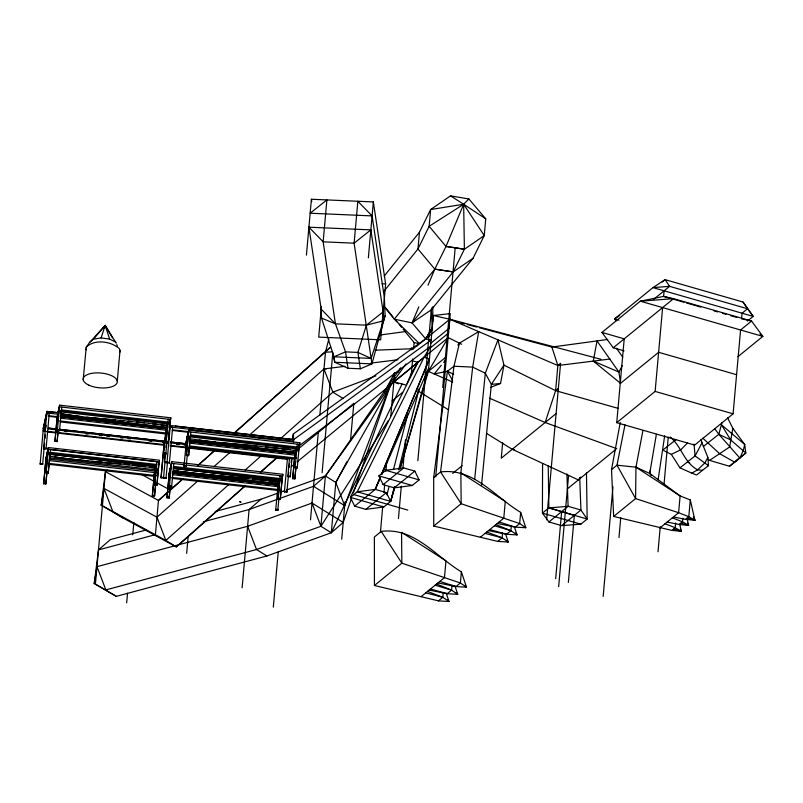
<?xml version="1.0" encoding="UTF-8"?>
<svg xmlns="http://www.w3.org/2000/svg" width="803" height="803" viewBox="0 0 803 803"><rect width="100%" height="100%" fill="white"/><g stroke="black" fill="none" stroke-linecap="round" stroke-linejoin="round"><path stroke-width="1.2" d="M432.787 321.662L432.807 306.726M542.577 463.502L542.416 513.147L548.921 521.96L561.729 525.634L580.85 524.178L587.154 519.049L586.471 472.937M642.922 430.549L635.956 467.205L635.595 498.593L613.653 516.449L611.525 469.645L620.277 422.418M43.412 427.517L43.282 428.983L46.955 411.437L58.177 412.712L46.955 411.437L43.412 427.517L40.15 464.094L42.629 464.345L42.76 463.753L40.28 463.492L40.15 464.094M432.064 307.489L431.321 309.817L432.245 327.805L426.202 338.414L432.094 329.481L425.66 338.866L293.466 433.851L293.547 441.048L170.166 427.055L170.316 425.5L293.667 439.592L431.141 340.101L425.66 338.866L412.049 322.876L394.273 319.172L384.185 306.495M435.718 476.862L449.79 319.223L433.339 315.509L428.35 371.398L400.075 468.892M43.914 427.286L43.452 430.87L46.684 413.595M43.543 448.706L43.683 448.084L46.152 448.365L46.022 448.987L43.543 448.706L46.815 412.963L58.037 414.207M42.619 464.375L44.597 443.206M45.028 438.378L45.349 434.754M46.022 448.987L49.294 413.244L46.825 412.933M46.905 473.178L45.811 484.028L43.653 483.777L45.671 461.143L48.28 449.299L159.114 461.906L156.886 485.474L154.728 485.233L156.495 465.389L47.829 453.022L45.62 463.01M43.653 483.777L45.871 460.219M46.213 456.967L46.293 458.784M46.504 455.672L46.574 457.479M46.855 454.096L47.497 452.3M50.448 449.55L48.22 473.118L46.052 472.867L48.08 450.232M48.29 447.552L45.51 461.183L48.29 447.552L159.526 460.209L158.572 464.395L158.994 462.638M46.052 472.867L48.28 449.299M45.811 484.028L46.805 472.867M48.22 473.118L49.987 453.273M58.318 429.535L57.113 441.62L54.955 441.379L56.973 418.744L59.593 406.9L57.364 430.468L59.522 430.709L59.733 429.786L57.565 429.535L57.364 430.468M54.955 441.379L57.184 417.811M58.187 411.578L58.258 413.404M58.92 409.259L59.061 407.583M59.603 405.154L56.812 418.775L59.603 405.154L170.838 417.801L169.875 421.987L170.045 420.2M57.113 441.62L58.117 430.458M59.522 430.709L61.751 407.141M83.201 379.689L86.242 347.026C94.754 339.007 110.694 341.155 119.145 348.462A17.124 7.428 5.1 0 1 119.727 352.346M95.477 583.44L105.454 471.662L107.281 470.076M117.268 381.164L120.018 350.429M126.673 602.812L127.526 593.226M132.736 534.848L133.84 522.552M155.682 484.299L154.477 496.384L152.319 496.144L154.337 473.499L156.013 465.901M152.319 496.144L154.547 472.576L49.274 460.601M154.728 485.233L156.946 461.665M154.588 495.19L155.541 484.47M156.886 485.474L158.914 462.839M155.471 533.985L158.462 500.45L167.797 492.169M161.172 477.243L166.111 477.835L165.97 478.458L161.042 477.845L164.173 442.724L165.759 435.577M163.621 453.735L163.832 452.802L165.99 453.053L165.789 453.986L163.621 453.735L165.85 430.167L60.586 418.192M170.417 419.507L168.198 443.065L166.03 442.824L167.807 422.98L59.131 410.624L56.933 420.601L59.091 420.852M166.914 462.739L164.434 462.458L165.298 452.792M166.03 442.824L168.259 419.256M164.434 462.458L165.328 453.374M165.87 447.331L166.091 444.912M165.057 461.795L163.501 478.176M165.478 457.007L165.809 453.334M165.789 453.986L166.873 443.136M168.198 443.065L170.276 420.34M167.034 462.167L170.316 425.5M165.97 478.458L167.516 462.126M167.044 462.116L166.904 462.789L169.373 463.07L172.645 427.337L170.176 427.015M170.366 486.016L169.162 498.111L167.004 497.86L169.021 475.225L171.631 463.391M167.004 497.86L169.222 474.302M169.704 471.431L170.477 468.109M169.413 486.949L169.614 486.026L171.782 486.267L171.571 487.2L169.413 486.949L171.651 461.645L282.877 474.292L281.522 481.941M169.162 498.111L170.156 486.949M171.571 487.2L173.799 463.632M183.997 466.322L184.198 465.389L186.366 465.64L186.155 466.563L183.997 466.322L186.226 442.754M187.32 438.237L186.928 440.014M187.049 438.308L187.47 436.561M187.199 436.631L187.852 434.835M188.103 432.526L188.203 434.232M190.793 432.084L188.564 455.652L186.406 455.411L188.424 432.767M188.645 430.097L185.854 443.718L188.645 430.097L299.88 442.744L299.188 446.849M186.406 455.411L188.635 431.843L186.015 443.678M186.155 466.563L187.36 454.478M188.564 455.652L190.341 435.808L299.007 448.174L298.274 451.497M186.667 553.347L188.163 536.585L245.076 486.046M240.318 501.624L239.485 501.755M242.125 587.776L249.101 509.524L260.995 499.215L277.396 493.303M275.67 510.226L275.871 509.293L278.039 509.544L277.838 510.467L275.67 510.226L277.898 486.658L279.374 479.983M282.465 475.998L280.237 499.556L278.079 499.315L279.846 479.471M278.079 499.315L280.307 475.747L280.096 476.681M277.838 510.467L278.892 498.553M281.682 478.558L281.512 480.335L282.194 478.397M280.237 499.556L282.174 477.855M273.311 607.138L278.25 551.802M284.392 491.928L284.533 491.306L287.002 491.587L286.872 492.209L284.392 491.928L287.444 458.674L287.303 459.306L188.835 448.104M306.415 255.133L311.403 199.244L373.345 201.934L385.631 283.931L380.642 339.82L318.701 337.119L321.401 306.846M287.795 476.54L287.926 475.918L290.405 476.199L290.264 476.821L287.795 476.54L289.552 457.79M286.872 492.209L288.729 472.254M289.16 467.416L289.481 463.793M292.914 440.054L293.466 433.851L292.302 439.111M290.264 476.821L292.021 458.031M293.406 442.242L293.667 439.592L175.215 426.082M295.916 468.079L294.831 478.919L292.663 478.678L294.44 458.834L297.05 447L190.542 434.885L189.849 438.026M292.663 478.678L294.892 455.11L189.628 443.136M295.072 467.768L295.283 466.834L297.441 467.085L297.24 468.008L295.072 467.768L297.301 444.2M294.831 478.919L295.785 468.199M298.284 450.945L298.214 449.128M298.836 447.462L298.314 450.834M297.24 468.008L299.459 444.45M310.51 519.842L318.289 432.616M319.855 415.131L325.476 352.166L328.849 339.017M322.113 472.686L332.803 352.858M351.302 498.894L343.202 522.432L331.308 532.75L320.909 526.296L325.396 475.988L400.687 367.915L398.218 372.281M146.517 529.9L110.362 539.596L98.468 549.914L94.272 583.48L116.274 596.358L266.907 555.967L331.308 532.75L335.795 482.442L346.976 461.635M341.707 539.204L345.029 501.925M350.489 440.737L353.832 403.277M368.356 257.823L373.345 201.934M380.431 532.208L382.75 506.191M383.964 492.56L384.637 485.122M385.852 471.491L386.735 461.584M390.83 415.733L394.052 379.628M418.825 306.866L412.049 322.876L431.321 309.817L473.057 258.255L484.249 235.59L485.745 218.817L468.872 198.953L450.513 195.862L430.649 209.533L419.457 232.208L417.961 248.97L383.473 291.87M398.429 518.597L401.329 486.106M402.885 468.611L405.455 439.863M411.196 375.513L412.682 358.931M375.121 350.208L413.595 348.683L414.137 342.54L403.136 329.2M298.666 446.227L430.599 346.254L424.014 357.305M417.851 460.721L431.321 309.817M442.734 387.437L455.201 247.715L445.996 246.461L429.153 226.305L430.649 209.533L463.662 204.243L468.872 198.953M448.967 328.447L450.302 313.622L433.339 315.509M437.966 582.908L455.984 586.571L466.523 587.184L461.364 571.826C435.477 556.308 414.458 527.089 381.234 531.415L374.379 536.996L374.429 585.497L438.428 600.865L442.814 597.291L443.256 592.323M429.193 590.054L447.201 593.718L451.587 590.145L452.039 585.176M461.364 571.826L460.37 582.998L455.984 586.571L439.813 581.412M502.658 442.654L501.263 458.222L556.108 413.585M433.74 526.045L461.163 503.732L460.862 472.877L472.666 367.112L478.698 331.609L459.406 343.162L453.986 366.238L447.401 371.247L433.69 477.544L433.74 526.045L497.74 541.413L502.126 537.839L502.568 532.881M488.505 530.612L506.512 534.276L510.899 530.703L511.34 525.734M433.69 477.544L440.546 471.963C473.77 467.637 494.789 496.856 520.675 512.384L519.671 523.556L515.285 527.129L497.278 523.466M616.744 448.656L545.137 422.508L555.616 390.659L557.854 365.516L551.872 347.057L479.301 327.744M546.632 519.782L560.594 363.277L557.854 365.516L449.79 319.223L420.039 343.443M555.686 578.642L561.668 511.581L548.861 507.897L542.416 513.147L580.85 524.178M558.657 586.652L568.574 475.476M568.363 582.436L574.346 515.365L561.668 511.581M615.991 320.788L614.576 318.871L652.969 287.615L665.105 279.645L743.066 302.038L747.553 308.753L742.072 313.22L741.57 318.801L751.548 321.049L740.577 329.983L733.089 413.816L694.705 445.073L616.734 422.669L624.222 338.836L601.949 332.432L640.332 301.185L663.609 296.407L673.576 298.656L751.548 321.049L762.85 336.387L737.897 356.693M603.163 596.418L612.95 486.728M618.983 537.538L620.749 517.734M616.734 422.669L655.128 391.422L662.616 307.589M664.111 290.816L663.609 296.407L683.995 302.269M651.113 475.476L649.717 473.439L649.938 470.959M658.008 551.771L660.237 526.838M664.021 484.46L668.247 437.093M675.644 522.954L675.223 527.742L671.93 530.422L613.653 516.449M682.821 518.226L682.5 521.82L679.208 524.5L667.112 522.08M611.525 469.645L617.005 465.188L635.956 467.205L680.111 495.943L690.289 499.928L688.793 516.69L685.511 519.37L673.416 516.951M481.529 485.203L491.366 384.376L503.943 365.154L497.97 339.86L485.303 373.244L474.703 479.05M727.538 417.711L732.828 428.32L729.646 447L709.571 460.38L707.624 459.025M188.163 536.585L176.269 546.893L123.26 518.106L101.258 505.228L105.454 471.662L158.462 500.45L168.53 491.717M291.128 462.428L291.619 458.714M658.119 479.742L664.683 435.728M228.383 484.932L165.87 540.439L101.258 505.228L103.958 488.425L156.966 517.212L165.87 540.439L176.269 546.893L244.373 486.417M116.274 596.358L94.272 583.48L96.972 566.677L247.605 526.296L312.006 503.069L343.202 522.432M659.835 528.003L678.615 512.716L680.111 495.943L649.717 473.439L656.382 434.282M620.067 382.921L593.317 361.099L597.01 340.924L618.942 372.08L620.568 383.222M490.593 387.357L500.55 383.463L503.943 365.154L555.616 390.659L618.18 408.376M625.005 424.747L617.005 465.188L635.595 498.593L678.615 512.716L688.793 516.69L694.926 520.264L690.289 499.928M722.017 422.378L718.846 434.303L703.308 446.528M44.195 426.032L46.935 413.625M44.998 431.05L46.253 425.369M49.294 413.244L48.481 413.796M48.933 416.366L49.063 415.743L57.796 416.727M58.639 411.678L58.81 409.891M59.141 409.389L59.312 407.613M49.505 455.492L50.198 452.34L156.705 464.455L154.086 476.299L48.822 464.325M60.566 414.197L61.299 410.865M91.903 461.364L120.892 463.943M103.065 462.287L101.489 462.247M112.922 419.748L123.923 420.752M114.287 419.869L115.652 419.989M165.649 431.101L167.325 423.492M158.492 464.917L159.124 461.855M157.679 470.066L158.171 467.848M165.85 436.641L163.953 445.223L57.997 433.168M169.875 421.987L170.437 419.447M169.794 422.519L170.838 417.801M168.991 427.668L169.965 423.231M161.042 477.845L164.314 442.102L48.391 428.922M169.373 463.07L169.513 462.448L164.575 461.835M171.651 461.645L168.861 475.266L171.501 463.321L183.857 464.726M171.18 467.115L168.981 477.092L171.139 477.343M185.975 445.545L188.173 435.567M282.265 476.922L282.475 475.938M282.345 476.721L282.877 474.292M294.691 456.044L296.367 448.435M298.816 447.562L298.686 449.138M299.258 445.374L299.88 442.744M394.343 486.819L390.659 501.393L383.804 506.974L365.807 509.353L354.665 506.151L350.389 497.378L417.982 362.223L412.491 360.979M398.649 469.815L419.246 388.451M386.926 494.879L389.114 486.417M393.48 469.494L407.854 413.866M371.116 358.409L357.917 352.407L345.521 351.865L333.958 356.793L371.116 358.409L383.493 320.798L383.131 311.875L370.845 229.879L308.904 227.189L321.2 309.175L321.551 318.098L333.958 356.793L334.781 362.263L371.94 363.879L354.113 243.179L357.857 201.262L372.09 215.907L384.386 297.903L385.099 315.75L371.94 363.879L360.366 368.798L347.98 368.266L334.781 362.263L332.512 352.658M394.765 486.989L390.659 501.393L357.245 491.797L350.389 497.378L383.804 506.974M399.894 468.992L428.631 368.186L381.786 474.543M394.845 486.949L390.659 501.393L386.373 492.61L375.232 489.418L357.245 491.797L424.084 357.245L429.444 359.102L381.475 474.422L429.495 358.55M385.099 315.75L383.493 320.798L366.399 325.175L335.433 323.82L321.551 318.098M86.182 347.428L89.655 342.229L93.469 339.127L101.108 337.922L105.153 325.416L116.244 343.192M104.36 327.785L105.153 325.416L112.44 337.752M353.33 493.002L391.001 383.513M393.43 376.456L394.644 372.923L384.055 392.637M101.258 505.228L102.523 501.765M94.272 583.48L95.125 581.171M279.544 498.553L313.501 486.307L344.698 505.669L390.268 384.567M393.329 376.416L394.644 372.923M380.04 477.835L375.232 489.418L354.665 506.151M380.03 477.885L375.232 489.418L380.271 477.976M428.019 285.145L434.804 269.135L445.996 246.461L463.662 204.243L450.513 195.862M407.001 383.583L411.397 373.275L417.982 362.223M331.308 532.75L402.052 383.995M412.049 322.876L453.193 271.926L464.385 249.261L463.662 204.243L429.153 226.305L417.961 248.97L434.804 269.135L453.193 271.926L473.057 258.255M622.184 365.626L618.942 372.08L593.317 361.099M701.069 439.311L702.013 442.814L695.087 455.943L679.99 467.828L671.338 454.368L662.786 450.071L676.096 439.602M702.013 442.814L707.875 457.489L704.934 462.819L697.677 469.825L691.805 473.148L679.99 467.828M344.698 505.669L335.795 482.442L395.126 377.731M461.635 344.256L448.194 337.621L428.35 371.398L452.651 382.037M425.66 338.866L432.245 327.805M96.972 566.677L105.876 589.904L256.508 549.513L320.909 526.296L388.08 420.913M103.045 328.507L105.153 325.416L105.986 327.785M406.007 363.92L325.396 475.988L313.501 486.307M384.185 276.081L419.457 232.208M580.71 477.022L578.351 479.913L512.234 449.299L486.738 433.51M441.279 365.295L434.192 373.957L447.401 371.247L453.725 374.308M443.647 362.404L445.223 360.487M457.83 345.089L459.406 343.162M93.469 339.127L105.153 325.416L109.65 339.077L115.833 342.148M105.153 325.416L89.735 342.419M687.519 442.975L680.814 449.78L671.338 454.368M234.034 433.349L330.605 347.297M170.356 490.131L181.558 480.124M198.361 465.108L214.23 450.925M233.844 433.409L329.993 347.488M169.664 490.503L182.723 478.909M197.648 465.66L214.441 450.744M156.966 517.212L198.02 480.766M213.879 466.684L229.738 452.601M249.331 435.206L323.98 368.928L344.939 366.329M245.176 470.026L261.035 455.943M280.628 438.548L332.874 392.155L375.844 375.934M260.242 472.335L277.035 457.429M260.935 471.963L277.728 457.058M709.571 460.38L729.505 466.262L745.806 453.012L744.712 444.511L732.828 428.32M740.687 457.037L734.695 462.177L719.608 453.695L702.796 438.167M291.439 466.593L294.32 464.214M297.2 461.835L424.084 357.245M297.873 449.248L353.039 404.029M417.038 345.882L418.764 344.477M430.87 343.172L448.997 328.427M430.458 347.789L448.596 333.024M398.439 383.864L393.851 381.867L448.194 337.621M392.155 400.868L402.634 392.336M424.897 374.208L446.448 356.673M378.845 475.878L385.701 470.297L403.688 467.918L414.83 471.11L419.106 479.893L412.25 485.474L394.263 487.853L383.121 484.651L378.845 475.878L412.25 485.474M383.121 484.651L403.688 467.918M365.807 509.353L386.373 492.61M394.263 487.853L414.83 471.11M662.224 281.983L665.105 279.645L669.592 286.35L747.553 308.753L753.204 316.412L747.452 321.1M653.552 299.409L669.592 286.35L652.969 287.615L753.204 316.412L743.066 302.038M452.691 473.389L462.147 465.69M555.616 390.659L558.356 388.431M601.949 332.432L613.251 347.769L673.576 298.656L640.332 301.185L762.85 336.387L759.949 333.988M620.227 383.553L658.621 352.296L736.582 374.7M374.429 585.497L401.851 563.174L401.55 532.319L445.966 560.845L444.471 577.618L421.043 596.689M480.355 537.237L503.782 518.176L505.278 501.403L460.862 472.877M567.39 488.836L615.781 449.439M548.921 521.96L568.112 506.332L566.898 473.9M561.729 525.634L580.93 510.015L579.706 477.584M370.845 229.879L354.113 243.179L323.147 241.833L308.904 227.189M383.131 311.875L366.399 325.175L357.917 352.407L360.366 368.798M707.875 457.489L708.457 465.65L696.592 474.985L691.805 473.148M729.505 466.262L745.806 453.012L730.65 439.903L718.846 434.303L714.75 428.762M411.608 349.777L417.62 345.28M445.996 246.461L464.385 249.261L484.249 235.59L463.662 204.243L485.745 218.817M619.635 315.549L614.576 318.871L619.033 320.146M280.899 492.038L284.413 490.763M286.761 489.92L325.396 475.988L335.795 482.442M277.206 499.396L249.101 509.524L203.31 521.799M215.204 511.491L260.995 499.215M98.468 549.914L155.109 534.728M380 335.032L405.515 331.559M551.872 347.057L607.71 339.468M370.835 363.117L397.967 359.744M557.854 365.516L609.989 359.031M500.55 383.463L491.366 384.376L485.303 373.244L472.666 367.112L453.986 366.238L440.546 471.963L461.163 503.732L519.671 523.556L525.835 527.742L520.675 512.384M548.861 507.897L568.112 506.332L580.93 510.015L587.154 519.049L548.861 507.897L548.218 465.61M326.47 368.828L323.98 368.928L332.874 392.155L343.272 398.609M325.476 352.166L331.679 351.925M287.193 448.646L288.729 448.686M372.09 215.907L310.159 213.217L326.891 199.917L323.147 241.833L335.433 323.82L345.521 351.865L347.98 368.266M382.057 283.77L385.631 283.931M525.835 527.742L515.285 527.129L499.115 521.97M497.74 541.413L508.279 542.025L505.509 533.754M438.428 600.865L448.977 601.477L446.197 593.206M112.822 419.738L103.206 418.965M101.519 462.147L71.256 459.216A221.076 95.868 5.1 0 1 58.94 457.6L50.78 456.395M104.32 462.508L129.153 464.796M111.507 419.618L86.684 417.279M119.757 420.471L132.194 421.535M174.131 470.478L182.311 471.582A221.076 95.868 5.1 0 0 194.607 473.298L248.378 478.437M219.39 475.838L264.87 480.304M257.101 446.077L211.601 441.75A221.076 95.868 5.1 0 1 199.285 440.134M685.511 519.37L694.926 520.264L693.441 516.951M215.284 475.346L194.627 473.188A220.855 95.778 5.1 0 1 182.311 471.582M679.208 524.5L688.633 525.393L687.268 519.411M671.93 530.422L681.345 531.315L679.709 524.138M128.038 421.244L144.59 422.85M261.236 446.478L219.851 442.674M99.1 418.463L82.558 416.807A221.076 95.868 5.1 0 1 70.242 415.191L62.082 413.987M87.788 460.872L71.276 459.105A220.855 95.778 5.1 0 1 58.96 457.489L54.875 456.897M702.525 470.317L697.677 469.825C684.096 462.819 681.606 446.408 670.234 437.013M261.216 446.588L277.748 448.265M136.309 422.057L148.706 423.322M265.351 447L285.978 449.268M124.997 464.465L145.634 466.734M252.483 478.989L279.534 482.151M59.452 406.83L170.688 419.477M61.5 409.942L168.008 422.057L165.398 433.891L60.125 421.916M60.185 411.849L167.857 423.994M58.057 413.294L57.665 414.94M57.776 414.589L57.374 416.245M60.687 415.281L167.104 427.387M194.938 430.508L197.438 430.789M258.516 437.745L261.005 438.026M60.667 415.392L167.084 427.497M60.396 416.586L166.813 428.692M60.376 416.687L166.793 428.792M188.625 431.663L172.424 429.826L172.284 430.448L188.484 432.295M188.494 431.773L299.73 444.42M48.26 416.285L57.655 417.359M60.335 420.993L167.767 433.208M190.452 436.932L296.899 448.927M186.818 439.532L186.416 441.188M189.729 440.225L296.146 452.33M189.709 440.335L296.126 452.44M189.438 441.53L295.855 453.635L189.418 441.63M48.371 428.079L57.113 429.073L48.391 428.089M59.522 429.344L165.538 441.379M186.697 443.868L170.497 442.031L186.718 443.788M59.613 429.364L164.304 441.269M166.241 441.891L168.399 442.142M170.497 442.865L186.697 444.701M64.451 431.382L66.95 431.673M85.64 433.801L88.139 434.082M99.351 435.377L101.851 435.638M106.839 436.21L109.328 436.491M120.54 437.776L123.04 438.047M128.018 438.629L130.518 438.9M149.197 441.028L151.707 441.309M162.909 442.583L165.398 442.865M176.6 444.23L179.089 444.511L176.59 444.2M184.068 445.043L186.557 445.334M189.378 445.936L296.809 458.152M189.167 446.859L294.44 458.834M43.201 430.84L45.671 431.121M46.915 431.271L164.093 444.591M170.266 445.354L186.477 447.191M188.966 447.482L289.913 458.955M46.785 431.894L55.507 432.887M170.136 445.976L186.336 447.823M186.607 454.478L188.775 454.719M55.156 440.445L57.324 440.696M48.15 449.238L159.375 461.886M186.186 465.047L282.736 475.968M292.874 477.745L295.032 477.996M48.009 450.011L47.608 451.657M171.36 464.094L170.959 465.75M170.858 466.382L170.457 468.029M282.014 479.722L173.348 467.356L173.548 466.433L280.056 478.538L277.436 490.382L172.173 478.407M156.545 466.392L48.893 454.147L156.525 466.503M173.488 468.38L279.896 480.475M281.692 480.686L281.843 479.01L281.421 480.756M173.458 468.48L279.876 480.585M169.543 471.16L169.423 472.726M49.354 457.79L155.792 469.795M172.735 471.773L279.153 483.878L172.715 471.883M49.073 459.095L155.511 471.09M172.444 473.077L278.862 485.183L172.424 473.178M172.625 474.683L277.898 486.658M49.023 463.391L156.455 475.617M172.374 477.484L277.647 489.459M46.263 471.943L48.421 472.184M154.929 484.299L157.097 484.55M278.28 498.382L280.448 498.633M43.854 482.854L46.012 483.095M152.52 495.21L154.688 495.461M167.205 496.937L169.373 497.177M215.746 442.122L211.621 441.64A220.855 95.778 5.1 0 1 199.315 440.034L195.199 439.542M133.258 465.359L156.173 468.069L149.719 467.356M148.685 423.432L156.936 424.325M152.801 423.924L167.486 425.66L161.022 424.948M281.843 448.867L290.094 449.78M268.965 480.917L279.504 482.262M290.064 449.891L296.528 450.603L294.179 450.413M101.108 337.922L109.65 339.077M62.102 413.876L70.273 415.091A220.855 95.778 5.1 0 0 82.579 416.697M191.124 438.93L195.229 439.432M174.151 470.367L178.226 470.98M170.447 468.219L170.075 469.745M47.116 454.026L46.725 455.662M455.201 247.715L464.385 249.261M453.193 271.926L434.804 269.135L394.273 319.172L419.628 343.774L414.137 342.54M512.234 449.299L514.683 449.79M393.851 381.867L405.565 384.908M485.072 533.403L502.126 537.839L508.279 542.025L506.813 540.218M425.771 592.845L442.814 597.291L448.977 601.477L447.512 599.66M449.79 319.223L600.925 359.282M455.11 321.3L458.734 322.274M461.153 322.916L464.786 323.88M467.205 324.522L476.882 327.102M489.8 529.558L506.512 534.276L517.062 534.888L514.281 526.617M430.488 589L447.201 593.718L457.75 594.33L454.97 586.06M686.394 302.952L700.788 307.087M713.987 310.881L717.581 311.915M722.379 313.29L725.982 314.324M730.78 315.699L736.773 317.426M613.251 347.769L624.041 350.871M655.128 391.422L733.089 413.816M687.147 518.035L694.926 520.264M680.854 523.154L688.633 525.393L687.639 523.185M673.576 529.087L681.345 531.315L680.362 529.107M385.701 470.297L419.106 479.893M353.812 494.588L407.834 510.106M494.457 525.764L510.899 530.703L517.062 534.888L515.586 533.072M435.146 585.206L451.587 590.145L457.75 594.33L456.285 592.514M411.266 347.86L413.595 348.683M486.809 531.987L502.126 537.839M427.497 591.43L442.814 597.291M672.312 517.845L682.5 521.82L688.633 525.393M665.035 523.767L675.223 527.742L681.345 531.315M495.903 524.58L510.899 530.703M436.601 584.022L451.587 590.145M489.509 398.168L545.137 422.508M635.956 467.205L649.717 473.439M141.147 474.272L154.136 481.328M157.378 483.085L168.198 488.957M687.539 461.886L689.707 463.1M417.69 390.74L448.496 409.821M266.907 555.967L256.508 549.513L247.605 526.296M123.26 518.106L112.862 511.652L103.958 488.425M708.457 465.65L695.087 455.943L694.023 444.119M321.2 309.175L335.433 323.82M718.846 434.303L739.884 458.091L743.257 450.523L744.712 444.511L721.495 424.827L730.65 439.903M385.059 307.278L392.918 316.804M395.277 319.664L396.853 321.571M399.211 324.432L401.57 327.293M465.057 585.377L466.523 587.184L460.37 582.998L401.851 563.174L381.234 531.415M240.378 501.755L241.02 502.226L239.655 501.624M616.433 348.191L622.777 357.235M447.401 371.247L452.591 380.461M85.951 348.944L86.333 349.807M312.006 503.069L320.909 526.296M116.766 344.557L117.308 345.973M311.403 199.244L311.765 201.694M88.992 385.219A17.124 7.428 5.1 0 0 116.987 383.091A17.124 7.428 5.1 0 0 94.744 372.973A17.124 7.428 5.1 0 0 88.992 385.219"/></g></svg>
